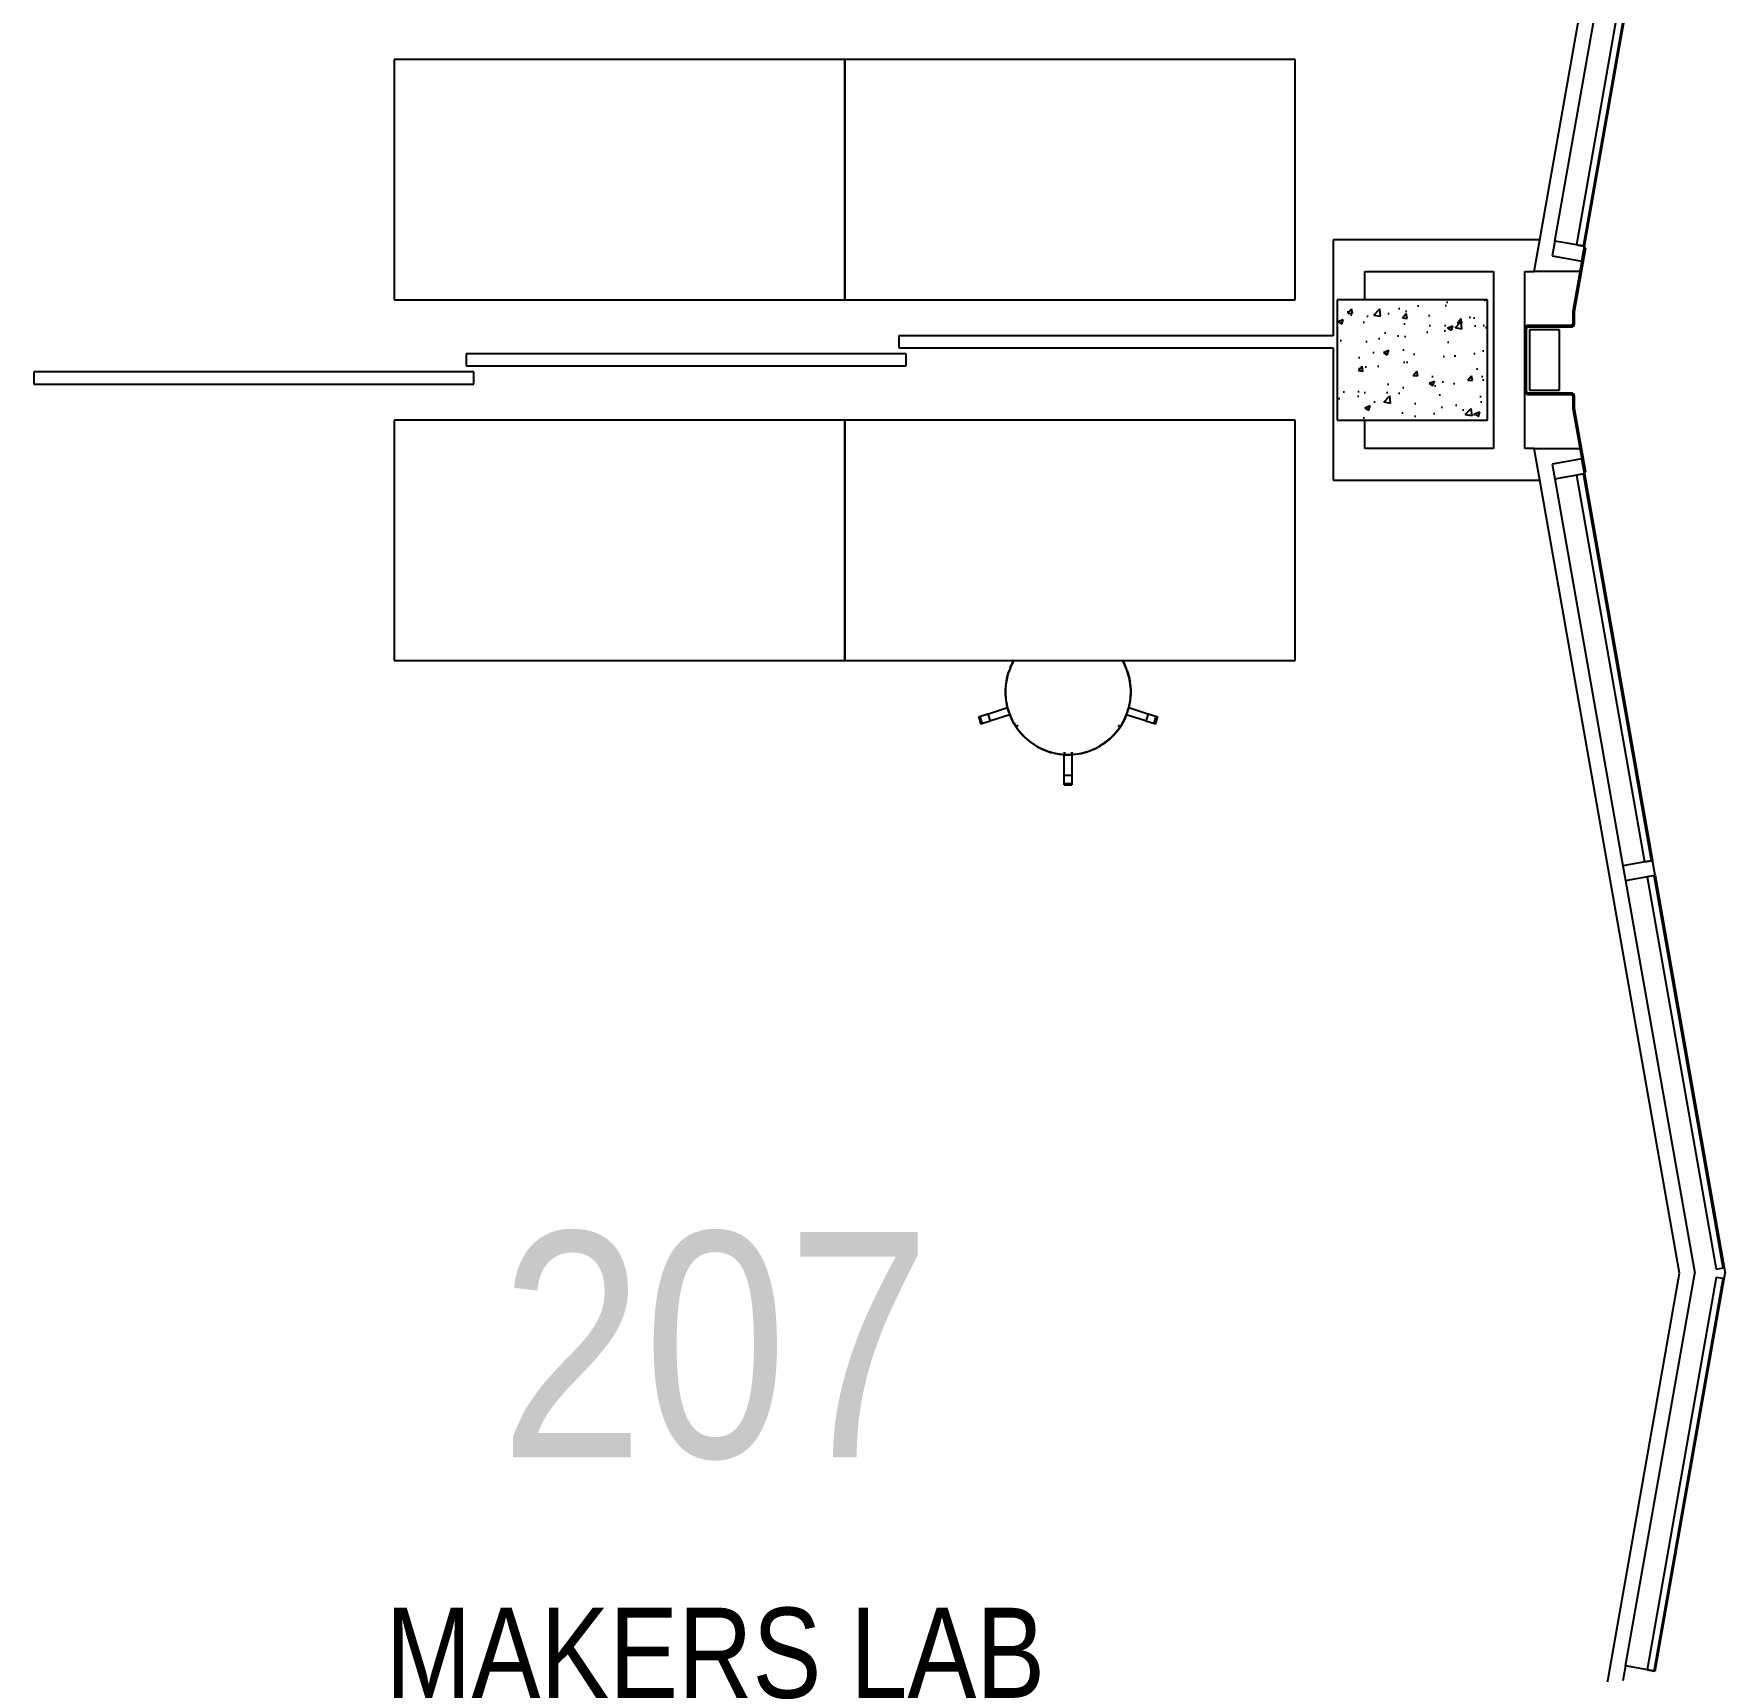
# Model space of a CAD drawing. Extents: x 6433 to 75181, y -2986 to 56414.
# Drawn here: x 43053 to 48684, y 4039 to 9490 of the extents above; entities that cross this region are included whole.
import ezdxf

# ---------------------------------------------------------------- set-up
doc = ezdxf.new("R2010")
doc.units = 0
doc.header["$MEASUREMENT"] = 0
for name, color, linetype in [('A-Column__Concrete', 7, 'CONTINUOUS'), ('A-Column__Steel', 4, 'CONTINUOUS'), ('A-Furniture', 252, 'CONTINUOUS'), ('A-Hatch__Concrete', 252, 'CONTINUOUS'), ('A-Text__Primary Room', 6, 'CONTINUOUS'), ('A-Wall__Brick', 6, 'CONTINUOUS'), ('A-Window', 4, 'CONTINUOUS')]:
    doc.layers.add(name, color=color, linetype=linetype)
doc.styles.add('Arial Narrow', font='ARIALN.TTF', dxfattribs={"height": 750})

msp = doc.modelspace()

# ---------------------------------------------------------------- hatches: boundary and pattern name
at = {"layer": 'A-Hatch__Concrete'}
h = msp.add_hatch(dxfattribs=at)
h.set_pattern_fill('AR-CONC', color=256, style=0)
h.set_pattern_definition([(50, (8381.06, 65736.02), (182.18467, -15.9391), [19.05, -209.55]), (355, (8381.06, 65736.02), (-35.2434, 191.05685), [15.24, -167.6406]), (100.45144, (8396.24, 65734.7), (146.94125, 175.11775), [16.19, -178.09024]), (46.1842, (8381.06, 65786.82), (271.07904, -42.0423), [28.575, -314.325]), (96.63556, (8403.65, 65783.32), (237.4041, 247.4261), [24.285, -267.1356]), (351.18415, (8381.06, 65786.82), (237.4041, 247.4261), [22.86, -251.4597]), (21, (8406.46, 65774.12), (151.6144, -102.2652), [19.05, -209.55]), (326, (8406.46, 65774.12), (61.80203, 184.18797), [15.24, -167.64]), (71.45144, (8419.1, 65765.6), (213.4164, 81.92277), [16.19, -178.08994]), (37.5, (8381.06, 65736.02), (3.088603, 84.55504), [0, -165.608, 0, -170.18, 0, -168.275]), (7.5, (8381.06, 65736.02), (66.81966, 100.18057), [0, -97.028, 0, -161.798, 0, -64.135]), (327.5, (8324.416, 65736.02), (135.590595, -5.728744), [0, -63.5, 0, -198.12, 0, -262.89]), (317.5, (8299.02, 65736.02), (148.12918, 25.4265), [0, -82.55, 0, -131.572, 0, -186.69])])
h.paths.add_polyline_path([(47892.8, 8603.9), (47392.8, 8603.9), (47392.8, 8203.9), (47892.8, 8203.9)])

# ---------------------------------------------------------------- linework, layer by layer
at = {"layer": 'A-Column__Concrete'}
for p, q in [((47392.8, 8603.9), (47392.8, 8203.9)), ((47892.8, 8603.9), (47392.8, 8603.9)), ((47892.8, 8203.9), (47892.8, 8603.9)), ((48132.8, 8503.9), (48032.8, 8503.9)), ((48032.8, 8503.9), (48032.8, 8303.9)), ((48132.8, 8303.9), (48132.8, 8503.9)), ((48032.8, 8303.9), (48132.8, 8303.9)), ((47392.8, 8203.9), (47892.8, 8203.9))]:
    msp.add_line(p, q, dxfattribs=at)
at = {"layer": 'A-Column__Steel'}
for p, q in [((48215, 8777.9), (48177.5, 8565.3)), ((48182.5, 8564.8), (48219.9, 8777)), ((48219.9, 8777), (48215, 8777.9)), ((48177.5, 8565.3), (48177.5, 8523.9)), ((48182.5, 8523.9), (48182.5, 8564.8)), ((48017.8, 8508.9), (48017.8, 8298.9)), ((48022.5, 8298.9), (48022.5, 8508.9)), ((48027.5, 8513.9), (48172.5, 8513.9)), ((48172.5, 8518.9), (48027.8, 8518.9)), ((48172.5, 8293.9), (48027.5, 8293.9)), ((48027.8, 8288.9), (48172.5, 8288.9)), ((48177.5, 8283.9), (48177.5, 8242.5)), ((48182.5, 8242.9), (48182.5, 8283.9)), ((48177.5, 8242.5), (48215, 8029.9)), ((48219.9, 8030.8), (48182.5, 8242.9)), ((48215, 8029.9), (48219.9, 8030.8))]:
    msp.add_line(p, q, dxfattribs=at)
for centre, radius, start, end in [((48027.8, 8508.9), 10, 90, 180), ((48027.5, 8508.9), 5, 90, 180), ((48172.5, 8523.9), 10, 270, 0), ((48172.5, 8523.9), 5, 270, 0), ((48027.8, 8298.9), 10, 180, 270), ((48027.5, 8298.9), 5, 180, 270), ((48172.5, 8283.9), 10, 0, 90), ((48172.5, 8283.9), 5, 0, 90)]:
    msp.add_arc(centre, radius, start, end, dxfattribs=at)
at = {"layer": 'A-Furniture'}
for p, q in [((45752.8, 9403.9), (44252.8, 9403.9)), ((44252.8, 9403.9), (44252.8, 8603.9)), ((45752.8, 8603.9), (45752.8, 9403.9)), ((47252.8, 9403.9), (45752.8, 9403.9)), ((45752.8, 9403.9), (45752.8, 8603.9)), ((47252.8, 8603.9), (47252.8, 9403.9)), ((44252.8, 8603.9), (45752.8, 8603.9)), ((45752.8, 8603.9), (47252.8, 8603.9)), ((45752.8, 8203.9), (44252.8, 8203.9)), ((44252.8, 8203.9), (44252.8, 7403.9)), ((47252.8, 8203.9), (45752.8, 8203.9)), ((45752.8, 8203.9), (45752.8, 7403.9)), ((45752.8, 7403.9), (45752.8, 8203.9)), ((47252.8, 7403.9), (47252.8, 8203.9)), ((44252.8, 7403.9), (45752.8, 7403.9)), ((45752.8, 7403.9), (47252.8, 7403.9)), ((46306.4, 7384.6), (46303.1, 7376.9)), ((46309.9, 7392.1), (46306.4, 7384.6)), ((46313.8, 7399.5), (46309.9, 7392.1)), ((46316.3, 7403.9), (46313.8, 7399.5)), ((46681.6, 7395.5), (46677.6, 7402.8)), ((46685.3, 7388), (46681.6, 7395.5)), ((46688.7, 7380.4), (46685.3, 7388)), ((46691.8, 7372.7), (46688.7, 7380.4)), ((46290.2, 7328.7), (46289.2, 7320.4)), ((46291.5, 7336.9), (46290.2, 7328.7)), ((46293.2, 7345.1), (46291.5, 7336.9)), ((46295.2, 7353.2), (46293.2, 7345.1)), ((46297.5, 7361.2), (46295.2, 7353.2)), ((46300.1, 7369.1), (46297.5, 7361.2)), ((46303.1, 7376.9), (46300.1, 7369.1)), ((46694.5, 7364.8), (46691.8, 7372.7)), ((46697, 7356.9), (46694.5, 7364.8)), ((46699.1, 7348.8), (46697, 7356.9)), ((46701, 7340.7), (46699.1, 7348.8)), ((46702.5, 7332.5), (46701, 7340.7)), ((46703.6, 7324.2), (46702.5, 7332.5)), ((46704.5, 7315.9), (46703.6, 7324.2)), ((46288.2, 7303.7), (46288.1, 7299.2)), ((46288.1, 7299.2), (46288.3, 7290.9)), ((46288.5, 7312.1), (46288.2, 7303.7)), ((46288.3, 7290.9), (46288.8, 7282.6)), ((46289.2, 7320.4), (46288.5, 7312.1)), ((46288.8, 7282.6), (46289.6, 7274.3)), ((46289.6, 7274.3), (46290.8, 7266)), ((46290.8, 7266), (46292.3, 7257.8)), ((46701.7, 7261.6), (46703, 7269.8)), ((46703, 7269.8), (46704, 7278.1)), ((46704, 7278.1), (46704.7, 7286.4)), ((46705, 7307.6), (46704.5, 7315.9)), ((46704.7, 7286.4), (46705.1, 7294.7)), ((46705.1, 7299.2), (46705, 7307.6)), ((46705.1, 7294.7), (46705.1, 7299.2)), ((46198.4, 7215.6), (46229.6, 7225.8)), ((46198.4, 7215.6), (46206.2, 7191.5)), ((46198.4, 7215.6), (46206.2, 7191.5)), ((46202.9, 7217.1), (46210.8, 7192.9)), ((46228.8, 7225.5), (46234.8, 7227.4)), ((46228.8, 7225.5), (46236.7, 7201.4)), ((46228.8, 7225.5), (46236.7, 7201.4)), ((46234.8, 7227.4), (46294.3, 7246.8)), ((46302.9, 7222.9), (46242.6, 7203.3)), ((46292.3, 7257.8), (46294.1, 7249.7)), ((46294.1, 7249.7), (46296.2, 7241.6)), ((46296.2, 7241.6), (46298.7, 7233.6)), ((46298.7, 7233.6), (46301.5, 7225.8)), ((46301.5, 7225.8), (46304.6, 7218)), ((46304.6, 7218), (46308, 7210.4)), ((46308, 7210.4), (46311.7, 7203)), ((46683.3, 7206.4), (46686.9, 7213.9)), ((46686.9, 7213.9), (46690.1, 7221.6)), ((46690.1, 7221.6), (46693.1, 7229.4)), ((46750.6, 7203.3), (46690.3, 7222.9)), ((46693.1, 7229.4), (46695.7, 7237.3)), ((46695.7, 7237.3), (46698, 7245.3)), ((46698, 7245.3), (46700, 7253.4)), ((46698.9, 7246.8), (46758.5, 7227.4)), ((46700, 7253.4), (46701.7, 7261.6)), ((46756.5, 7201.4), (46764.4, 7225.5)), ((46756.5, 7201.4), (46764.4, 7225.5)), ((46758.5, 7227.4), (46764.4, 7225.5)), ((46763.6, 7225.8), (46794.8, 7215.6)), ((46782.5, 7192.9), (46790.3, 7217.1)), ((46787, 7191.5), (46794.8, 7215.6)), ((46787, 7191.5), (46794.8, 7215.6)), ((46237.5, 7201.6), (46206.2, 7191.5)), ((46242.6, 7203.3), (46236.7, 7201.4)), ((46311.7, 7203), (46315.7, 7195.6)), ((46315.7, 7195.6), (46320, 7188.5)), ((46320, 7188.5), (46324.5, 7181.5)), ((46324.5, 7181.5), (46329.4, 7174.7)), ((46329.4, 7174.7), (46334.5, 7168.1)), ((46334.5, 7168.1), (46339.9, 7161.7)), ((46339.9, 7161.7), (46345.5, 7155.6)), ((46345.5, 7155.6), (46351.3, 7149.7)), ((46638.6, 7146.6), (46644.6, 7152.4)), ((46644.6, 7152.4), (46650.4, 7158.4)), ((46650.4, 7158.4), (46655.9, 7164.7)), ((46655.9, 7164.7), (46661.1, 7171.1)), ((46661.1, 7171.1), (46666.1, 7177.8)), ((46666.1, 7177.8), (46670.8, 7184.7)), ((46670.8, 7184.7), (46675.3, 7191.7)), ((46675.3, 7191.7), (46679.4, 7199)), ((46679.4, 7199), (46683.3, 7206.4)), ((46756.5, 7201.4), (46750.6, 7203.3)), ((46787, 7191.5), (46755.8, 7201.6)), ((46351.3, 7149.7), (46357.4, 7144)), ((46357.4, 7144), (46363.8, 7138.5)), ((46363.8, 7138.5), (46370.3, 7133.3)), ((46370.3, 7133.3), (46377, 7128.4)), ((46377, 7128.4), (46384, 7123.8)), ((46384, 7123.8), (46391.1, 7119.4)), ((46391.1, 7119.4), (46398.3, 7115.3)), ((46398.3, 7115.3), (46405.8, 7111.6)), ((46405.8, 7111.6), (46413.3, 7108.1)), ((46413.3, 7108.1), (46421.1, 7104.9)), ((46421.1, 7104.9), (46428.9, 7102)), ((46428.9, 7102), (46436.8, 7099.5)), ((46436.8, 7099.5), (46444.9, 7097.2)), ((46444.9, 7097.2), (46453, 7095.3)), ((46535.8, 7094.4), (46544, 7096.2)), ((46544, 7096.2), (46552.1, 7098.2)), ((46552.1, 7098.2), (46560.1, 7100.6)), ((46560.1, 7100.6), (46568, 7103.3)), ((46568, 7103.3), (46575.7, 7106.3)), ((46575.7, 7106.3), (46583.4, 7109.6)), ((46583.4, 7109.6), (46590.9, 7113.3)), ((46590.9, 7113.3), (46598.3, 7117.2)), ((46598.3, 7117.2), (46605.5, 7121.4)), ((46605.5, 7121.4), (46612.5, 7125.9)), ((46612.5, 7125.9), (46619.3, 7130.7)), ((46619.3, 7130.7), (46626, 7135.7)), ((46626, 7135.7), (46632.4, 7141)), ((46632.4, 7141), (46638.6, 7146.6)), ((46453, 7095.3), (46461.2, 7093.8)), ((46461.2, 7093.8), (46469.4, 7092.5)), ((46469.4, 7092.5), (46477.7, 7091.6)), ((46477.7, 7091.6), (46486, 7091)), ((46483.9, 7028), (46483.9, 7091.1)), ((46486, 7091), (46494.4, 7090.7)), ((46494.4, 7090.7), (46502.7, 7090.8)), ((46502.7, 7090.8), (46511, 7091.2)), ((46509.3, 7091.1), (46509.3, 7028)), ((46511, 7091.2), (46519.3, 7092)), ((46519.3, 7092), (46527.6, 7093)), ((46527.6, 7093), (46535.8, 7094.4)), ((46483.9, 7021.7), (46483.9, 7028)), ((46483.9, 6989.7), (46483.9, 7022.6)), ((46483.9, 7021.7), (46509.3, 7021.7)), ((46483.9, 7021.7), (46509.3, 7021.7)), ((46483.9, 6994.5), (46509.3, 6994.5)), ((46483.9, 6989.7), (46509.3, 6989.7)), ((46483.9, 6989.7), (46509.3, 6989.7)), ((46509.3, 7028), (46509.3, 7021.7)), ((46509.3, 7022.6), (46509.3, 6989.7))]:
    msp.add_line(p, q, dxfattribs=at)
for radius, start, end in [(209.6, 149.8664, 158.1389), (209.5, 21.8581, 30.1336), (209.6, 160.6396, 180), (209.6, 0, 19.3604), (209.6, 180, 199.4574), (209.6, 340.5426, 0), (209.5, 201.726, 227.5269), (209.6, 298.5735, 338.2712), (203.2, 212.6339, 214.7761), (203.2, 325.2239, 327.3661), (209.5, 229.3722, 255.2577), (209.5, 257.0106, 296.797), (203.2, 265.6634, 267.6089), (203.2, 272.3911, 274.3366)]:
    msp.add_arc((46496.6, 7299.2), radius, start, end, dxfattribs=at)
at = {"layer": 'A-Wall__Brick'}
for p, q in [((48067.2, 8803.9), (47379.6, 8803.9)), ((47379.6, 8803.9), (47379.6, 8483.9)), ((48048.7, 8698.9), (48067.2, 8803.9)), ((47484.6, 8698.9), (47912.8, 8698.9)), ((47484.6, 8603.9), (47484.6, 8698.9)), ((47912.8, 8698.9), (47912.8, 8108.9)), ((48017.8, 8698.9), (48048.7, 8698.9)), ((48017.8, 8108.9), (48017.8, 8698.9)), ((47379.6, 8483.9), (45932.8, 8483.9)), ((45932.8, 8483.9), (45932.8, 8443.9)), ((45957.8, 8423.9), (44492.8, 8423.9)), ((44492.8, 8423.9), (44492.8, 8383.9)), ((45932.8, 8443.9), (47379.6, 8443.9)), ((45957.8, 8383.9), (45957.8, 8423.9)), ((47379.6, 8443.9), (47379.6, 8003.9)), ((44517.8, 8363.9), (43052.8, 8363.9)), ((43052.8, 8363.9), (43052.8, 8323.9)), ((44492.8, 8383.9), (45957.8, 8383.9)), ((44517.8, 8323.9), (44517.8, 8363.9)), ((43052.8, 8323.9), (44517.8, 8323.9)), ((47484.6, 8108.9), (47484.6, 8203.9)), ((47912.8, 8108.9), (47484.6, 8108.9)), ((48048.8, 8108.9), (48017.8, 8108.9)), ((48067.2, 8003.9), (48048.8, 8108.9)), ((47379.6, 8003.9), (48067.2, 8003.9))]:
    msp.add_line(p, q, dxfattribs=at)
at = {"layer": 'A-Window'}
for p, q in [((48067.2, 8803.9), (48532, 11443.9)), ((48117.2, 8799.5), (48344, 10087.4)), ((48415.9, 10074.7), (48189.1, 8786.9)), ((48212.8, 8782.7), (48439.5, 10070.6)), ((48215.7, 8782.2), (48442.5, 10070)), ((48189.1, 8786.9), (48212.8, 8782.7)), ((48201.1, 8698.9), (48048.7, 8698.9)), ((48048.8, 8108.9), (48201.1, 8108.9)), ((48532, 5363.9), (48067.2, 8003.9)), ((48117.2, 8008.2), (48344, 6720.4)), ((48212.8, 8025), (48189.1, 8020.9)), ((48189.1, 8020.9), (48415.9, 6733)), ((48439.5, 6737.2), (48212.8, 8025)), ((48215.7, 8025.6), (48442.5, 6737.7)), ((48415.9, 6733), (48439.5, 6737.2)), ((48352.6, 6671.1), (48582.8, 5363.9)), ((48448.2, 6688), (48424.5, 6683.8)), ((48424.5, 6683.8), (48654.5, 5377.7)), ((48678.1, 5381.9), (48448.2, 6688)), ((48451.1, 6688.5), (48684.3, 5363.9)), ((48067.2, 2723.9), (48532, 5363.9)), ((48352.6, 4056.6), (48582.8, 5363.9)), ((48654.5, 5350), (48424.5, 4044)), ((48451.1, 4039.3), (48684.3, 5363.9)), ((48654.5, 5377.7), (48678.1, 5381.9)), ((48678.1, 5345.9), (48654.5, 5350)), ((48448.2, 4039.8), (48678.1, 5345.9)), ((48424.5, 4044), (48448.2, 4039.8))]:
    msp.add_line(p, q, dxfattribs=at)
at = {"layer": 'A-Window', "extrusion": (0, 0, -1)}
for p, q in [((48117.2, 8799.5), (48108.6, 8750.3)), ((48215.7, 8782.2), (48117.2, 8799.5)), ((48108.6, 8750.3), (48207.1, 8733)), ((48207.1, 8733), (48215.7, 8782.2)), ((48207.1, 8074.8), (48108.6, 8057.5)), ((48108.6, 8057.5), (48117.2, 8008.2)), ((48215.7, 8025.6), (48207.1, 8074.8)), ((48117.2, 8008.2), (48215.7, 8025.6)), ((48442.5, 6737.7), (48344, 6720.4)), ((48344, 6720.4), (48352.6, 6671.1)), ((48451.1, 6688.5), (48442.5, 6737.7)), ((48352.6, 6671.1), (48451.1, 6688.5)), ((48352.6, 4056.6), (48344, 4007.4)), ((48451.1, 4039.3), (48352.6, 4056.6))]:
    msp.add_line(p, q, dxfattribs=at)

# ---------------------------------------------------------------- texts
at = {"layer": 'A-Text__Primary Room', "insert": (45322, 5500.6), "char_height": 750, "width": 4376.069, "attachment_point": 2, "style": 'Arial Narrow'}
msp.add_mtext('207 \\P{\\H0.4x;MAKERS LAB}', dxfattribs=at)

doc.saveas('drawing.dxf')
